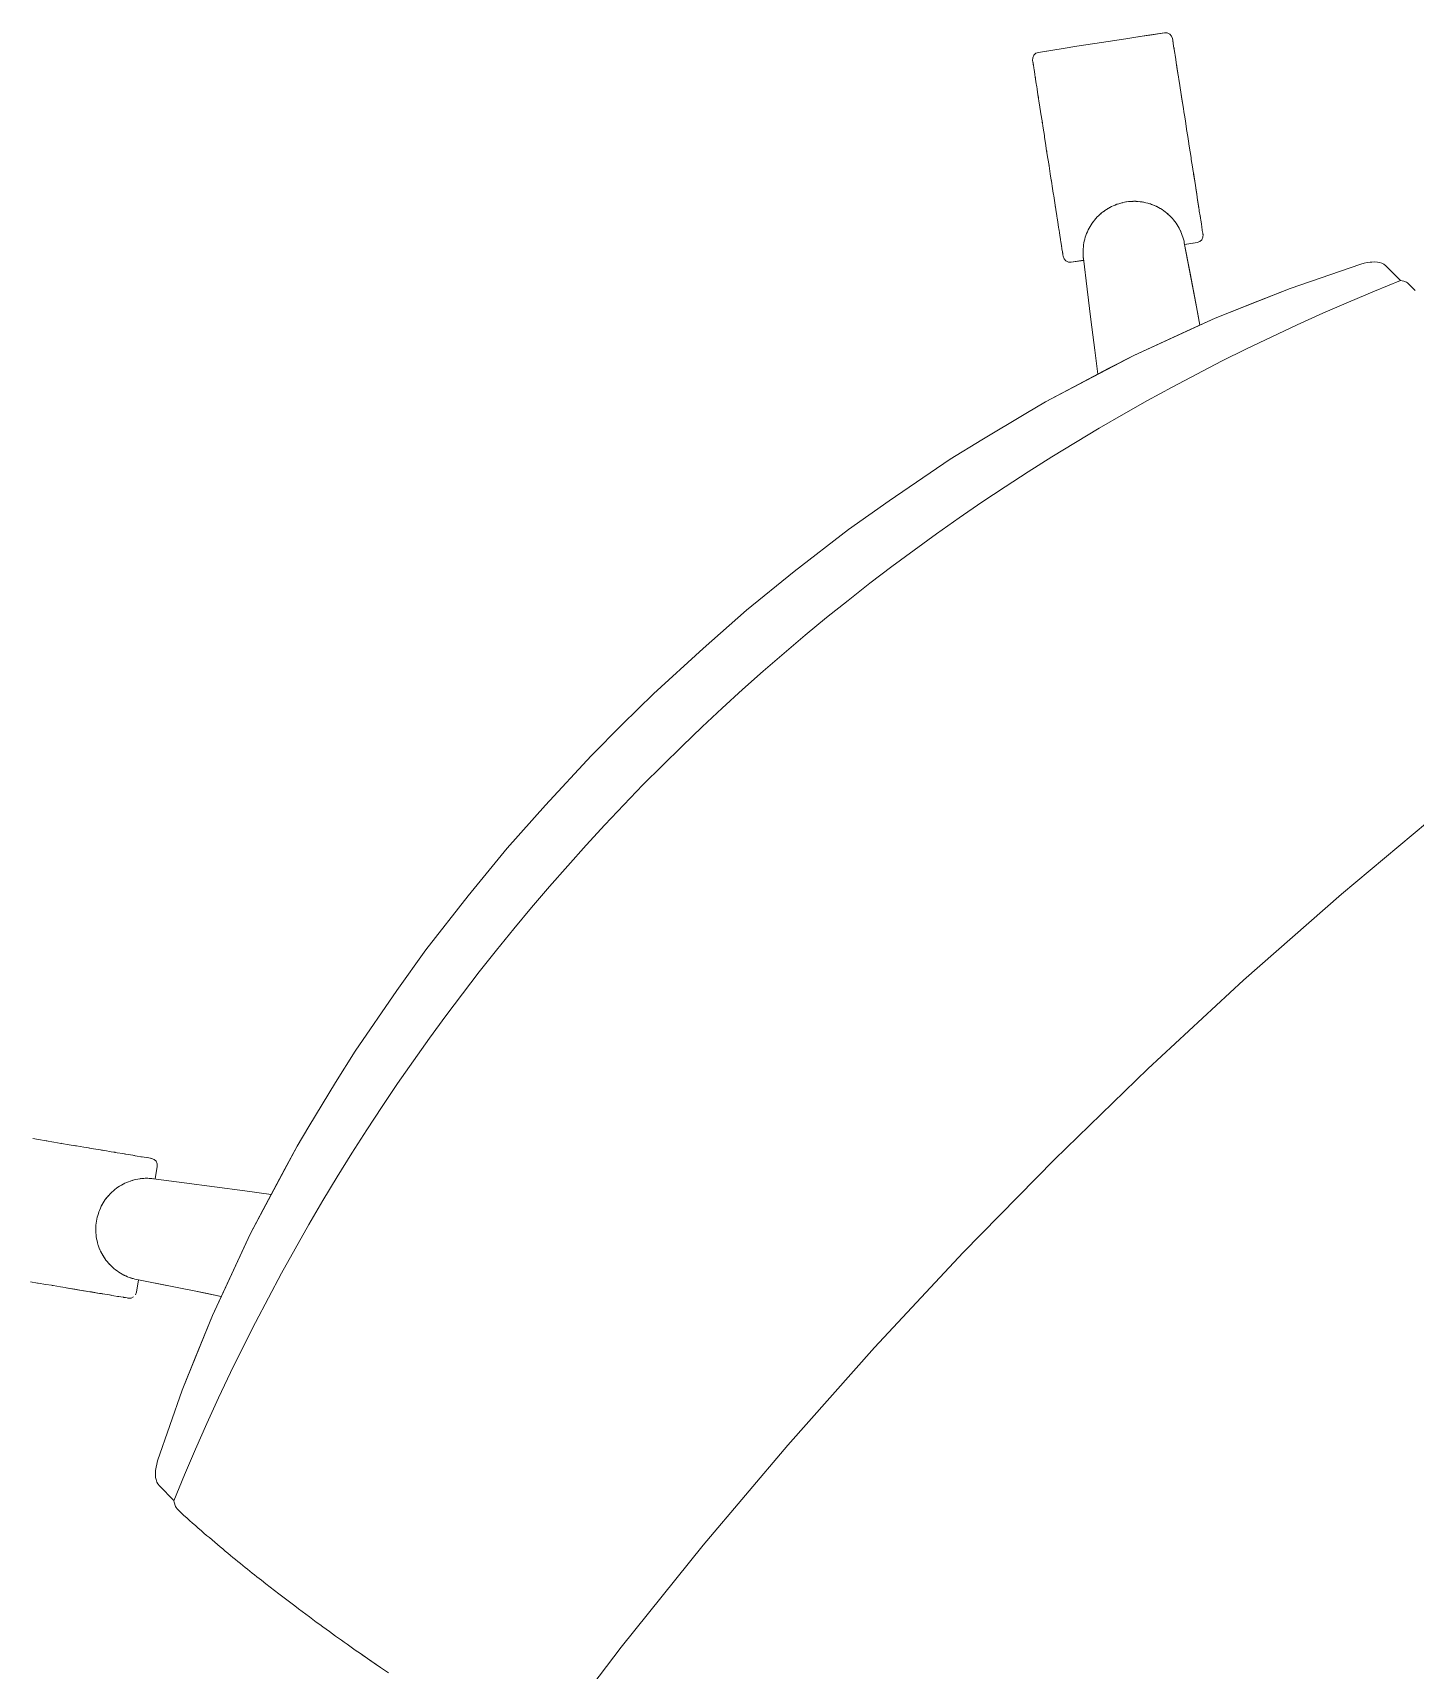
# Model space of a CAD drawing. Header units: inches. Extents: x 14 to 610, y 9 to 600.
# Drawn here: x 146.17 to 161, y 497.28 to 514.85 of the extents above; entities that cross this region are included whole.
import ezdxf
from ezdxf.enums import TextEntityAlignment as Align

# ---------------------------------------------------------------- set-up
doc = ezdxf.new("R2010")
doc.units = ezdxf.units.IN
doc.header["$MEASUREMENT"] = 0
doc.layers.add('A-FURN', color=7, linetype='Continuous')
doc.styles.get("Standard").update_dxf_attribs({"font": 'arial.ttf'})

# ---------------------------------------------------------------- blocks, each defined once
blk = doc.blocks.new('P_5CS712HBBK')
at = {"color": 0, "linetype": 'Continuous', "lineweight": 0}
for p, q in [((7.984, 25.635), (8.008, 25.668)), ((8.008, 25.668), (8.013, 25.676)), ((8.012, 25.674), (8.014, 25.677)), ((8.014, 25.677), (8.016, 25.68)), ((8.016, 25.68), (8.028, 25.697)), ((8.028, 25.697), (8.045, 25.72)), ((8.028, 25.697), (8.028, 25.697)), ((8.045, 25.72), (8.068, 25.753)), ((8.045, 25.72), (8.058, 25.738)), ((8.047, 25.722), (8.048, 25.724)), ((8.047, 25.723), (8.048, 25.724)), ((8.048, 25.724), (8.049, 25.726)), ((8.052, 25.73), (8.068, 25.753)), ((8.058, 25.738), (8.068, 25.752)), ((8.068, 25.752), (8.073, 25.76)), ((8.068, 25.753), (8.069, 25.753)), ((8.073, 25.76), (8.075, 25.762)), ((8.075, 25.762), (8.097, 25.782)), ((8.097, 25.782), (8.075, 25.762)), ((8.097, 25.782), (8.125, 25.793)), ((8.125, 25.793), (8.097, 25.782)), ((8.125, 25.793), (8.155, 25.792)), ((8.155, 25.792), (8.125, 25.793)), ((8.155, 25.792), (8.181, 25.779)), ((8.181, 25.779), (8.155, 25.792)), ((8.181, 25.779), (8.343, 25.662)), ((8.181, 25.779), (8.289, 25.701)), ((8.397, 25.624), (8.289, 25.701)), ((7.857, 25.46), (7.893, 25.51)), ((7.893, 25.51), (7.909, 25.532)), ((7.906, 25.527), (7.909, 25.532)), ((7.909, 25.532), (7.926, 25.556)), ((7.909, 25.532), (7.913, 25.538)), ((7.926, 25.556), (7.956, 25.598)), ((7.956, 25.598), (7.964, 25.608)), ((7.964, 25.608), (7.967, 25.612)), ((7.967, 25.612), (7.971, 25.617)), ((7.971, 25.617), (7.984, 25.635)), ((8.52, 25.535), (8.397, 25.624)), ((8.736, 25.379), (8.52, 25.535)), ((8.52, 25.535), (8.736, 25.379)), ((7.735, 25.292), (7.778, 25.351)), ((7.758, 25.323), (7.764, 25.331)), ((7.764, 25.331), (7.768, 25.337)), ((7.778, 25.351), (7.819, 25.407)), ((7.819, 25.407), (7.857, 25.46)), ((7.835, 25.43), (7.841, 25.438)), ((7.841, 25.438), (7.857, 25.46)), ((7.857, 25.46), (7.857, 25.46)), ((8.951, 25.223), (8.736, 25.379)), ((8.736, 25.379), (8.951, 25.223)), ((7.598, 25.101), (7.645, 25.167)), ((7.645, 25.167), (7.691, 25.23)), ((7.674, 25.207), (7.68, 25.215)), ((7.68, 25.215), (7.683, 25.22)), ((7.691, 25.23), (7.735, 25.292)), ((7.735, 25.292), (7.691, 25.23)), ((9.074, 25.134), (8.951, 25.223)), ((8.951, 25.223), (9.128, 25.095)), ((9.182, 25.056), (9.074, 25.134)), ((-7.653, 25.035), (-7.689, 25.085)), ((-7.605, 24.968), (-7.653, 25.035)), ((-7.556, 24.9), (-7.605, 24.968)), ((-7.602, 24.965), (-7.603, 24.966)), ((-7.602, 24.965), (-7.602, 24.965)), ((-7.6, 24.962), (-7.602, 24.965)), ((7.453, 24.9), (7.501, 24.968)), ((7.497, 24.962), (7.499, 24.965)), ((7.499, 24.965), (7.5, 24.966)), ((7.499, 24.965), (7.499, 24.965)), ((7.501, 24.968), (7.55, 25.035)), ((7.55, 25.035), (7.586, 25.085)), ((7.586, 25.085), (7.591, 25.092)), ((7.591, 25.092), (7.598, 25.101)), ((7.591, 25.092), (7.593, 25.095)), ((9.29, 24.978), (9.128, 25.095)), ((9.29, 24.978), (9.182, 25.056)), ((9.31, 24.957), (9.29, 24.978)), ((9.29, 24.978), (9.31, 24.957)), ((9.32, 24.929), (9.31, 24.957)), ((9.31, 24.957), (9.32, 24.929)), ((-7.509, 24.836), (-7.556, 24.9)), ((-7.509, 24.836), (-7.511, 24.839)), ((-7.508, 24.835), (-7.509, 24.836)), ((-7.507, 24.833), (-7.508, 24.835)), ((-7.458, 24.765), (-7.507, 24.833)), ((7.355, 24.765), (7.404, 24.833)), ((7.404, 24.833), (7.405, 24.835)), ((7.405, 24.835), (7.406, 24.836)), ((7.406, 24.836), (7.453, 24.9)), ((7.406, 24.836), (7.408, 24.839)), ((9.239, 24.778), (9.215, 24.745)), ((9.259, 24.807), (9.239, 24.778)), ((9.243, 24.784), (9.245, 24.787)), ((9.245, 24.787), (9.248, 24.79)), ((9.259, 24.807), (9.279, 24.834)), ((9.276, 24.83), (9.259, 24.807)), ((9.259, 24.807), (9.259, 24.807)), ((9.279, 24.834), (9.276, 24.83)), ((9.279, 24.834), (9.3, 24.863)), ((9.29, 24.849), (9.28, 24.836)), ((9.299, 24.862), (9.29, 24.849)), ((9.305, 24.87), (9.299, 24.862)), ((9.303, 24.867), (9.3, 24.863)), ((9.307, 24.872), (9.305, 24.87)), ((9.307, 24.872), (9.319, 24.899)), ((9.319, 24.899), (9.307, 24.872)), ((9.319, 24.899), (9.32, 24.929)), ((9.32, 24.929), (9.319, 24.899)), ((-7.417, 24.709), (-7.458, 24.765)), ((-7.417, 24.708), (-7.422, 24.715)), ((-7.41, 24.699), (-7.417, 24.708)), ((-7.415, 24.705), (-7.417, 24.708)), ((-7.363, 24.634), (-7.41, 24.699)), ((-7.334, 24.594), (-7.363, 24.634)), ((7.231, 24.594), (7.26, 24.634)), ((7.26, 24.634), (7.307, 24.699)), ((7.307, 24.699), (7.314, 24.708)), ((7.312, 24.705), (7.314, 24.708)), ((7.314, 24.709), (7.355, 24.765)), ((7.314, 24.708), (7.319, 24.715)), ((9.129, 24.626), (9.072, 24.548)), ((9.124, 24.62), (9.088, 24.57)), ((9.158, 24.666), (9.124, 24.62)), ((9.124, 24.62), (9.124, 24.62)), ((9.129, 24.626), (9.141, 24.642)), ((9.136, 24.636), (9.141, 24.642)), ((9.141, 24.642), (9.173, 24.687)), ((9.188, 24.708), (9.158, 24.666)), ((9.215, 24.745), (9.188, 24.708)), ((9.195, 24.718), (9.199, 24.723)), ((9.199, 24.723), (9.202, 24.727)), ((-7.328, 24.585), (-7.334, 24.594)), ((-7.325, 24.581), (-7.328, 24.585)), ((-7.317, 24.57), (-7.325, 24.581)), ((-7.273, 24.509), (-7.317, 24.57)), ((-7.23, 24.45), (-7.273, 24.509)), ((-7.244, 24.469), (-7.25, 24.478)), ((-7.24, 24.464), (-7.244, 24.469)), ((-7.19, 24.394), (-7.23, 24.45)), ((7.086, 24.394), (7.127, 24.45)), ((7.127, 24.45), (7.17, 24.509)), ((7.137, 24.464), (7.141, 24.469)), ((7.141, 24.469), (7.147, 24.478)), ((7.17, 24.509), (7.214, 24.57)), ((7.214, 24.57), (7.222, 24.581)), ((7.222, 24.581), (7.225, 24.585)), ((7.225, 24.585), (7.231, 24.594)), ((8.911, 24.325), (8.995, 24.441)), ((9.009, 24.461), (8.967, 24.402)), ((8.995, 24.441), (9.009, 24.461)), ((9.05, 24.517), (9.009, 24.461)), ((9.088, 24.57), (9.05, 24.517)), ((9.067, 24.54), (9.072, 24.548)), ((9.072, 24.548), (9.088, 24.57)), ((-7.173, 24.371), (-7.19, 24.394)), ((-7.167, 24.363), (-7.173, 24.371)), ((-7.163, 24.357), (-7.167, 24.363)), ((-7.151, 24.34), (-7.163, 24.357)), ((-7.115, 24.291), (-7.151, 24.34)), ((-7.099, 24.268), (-7.115, 24.291)), ((-7.099, 24.268), (-7.104, 24.275)), ((-7.082, 24.245), (-7.099, 24.268)), ((-7.095, 24.263), (-7.099, 24.268)), ((6.979, 24.245), (6.996, 24.268)), ((6.992, 24.263), (6.996, 24.268)), ((6.996, 24.268), (7.012, 24.291)), ((6.996, 24.268), (7.001, 24.275)), ((7.012, 24.291), (7.048, 24.34)), ((7.048, 24.34), (7.06, 24.357)), ((7.06, 24.357), (7.064, 24.363)), ((7.064, 24.363), (7.07, 24.371)), ((7.07, 24.371), (7.086, 24.394)), ((8.876, 24.277), (8.829, 24.212)), ((8.922, 24.34), (8.876, 24.277)), ((8.876, 24.277), (8.911, 24.325)), ((8.967, 24.402), (8.922, 24.34)), ((-7.616, 24.069), (-7.595, 24.073)), ((-7.595, 24.073), (-7.574, 24.076)), ((-7.595, 24.073), (-7.587, 24.074)), ((-7.587, 24.074), (-7.577, 24.075)), ((-7.587, 24.074), (-7.582, 24.074)), ((-7.584, 24.074), (-7.587, 24.074)), ((-7.576, 24.075), (-7.577, 24.075)), ((-7.574, 24.076), (-7.567, 24.076)), ((-7.553, 24.078), (-7.567, 24.076)), ((-7.553, 24.078), (-7.532, 24.079)), ((-7.545, 24.079), (-7.548, 24.078)), ((-7.548, 24.078), (-7.545, 24.079)), ((-7.545, 24.079), (-7.541, 24.079)), ((-7.532, 24.079), (-7.526, 24.08)), ((-7.511, 24.08), (-7.526, 24.08)), ((-7.511, 24.08), (-7.49, 24.08)), ((-7.511, 24.08), (-7.502, 24.08)), ((-7.502, 24.08), (-7.502, 24.08)), ((-7.501, 24.08), (-7.502, 24.08)), ((-7.502, 24.08), (-7.502, 24.08)), ((-7.49, 24.08), (-7.468, 24.079)), ((-7.468, 24.079), (-7.447, 24.077)), ((-7.447, 24.077), (-7.426, 24.075)), ((-7.426, 24.075), (-7.406, 24.071)), ((-7.426, 24.075), (-7.412, 24.072)), ((-7.421, 24.074), (-7.421, 24.074)), ((-7.421, 24.074), (-7.42, 24.074)), ((-7.411, 24.072), (-7.412, 24.072)), ((-7.406, 24.071), (-7.385, 24.067)), ((-7.052, 24.203), (-7.082, 24.245)), ((-7.041, 24.188), (-7.052, 24.203)), ((-7.041, 24.188), (-7.044, 24.193)), ((-7.038, 24.183), (-7.041, 24.188)), ((-7.025, 24.165), (-7.038, 24.183)), ((-7.001, 24.132), (-7.025, 24.165)), ((-6.98, 24.104), (-7.001, 24.132)), ((-6.994, 24.124), (-6.997, 24.127)), ((-6.992, 24.12), (-6.994, 24.124)), ((-6.963, 24.08), (-6.98, 24.104)), ((-6.96, 24.077), (-6.98, 24.104)), ((-6.95, 24.062), (-6.963, 24.08)), ((-6.94, 24.048), (-6.96, 24.077)), ((6.837, 24.048), (6.857, 24.077)), ((6.847, 24.062), (6.86, 24.08)), ((6.857, 24.077), (6.877, 24.104)), ((6.86, 24.08), (6.877, 24.104)), ((6.877, 24.104), (6.898, 24.132)), ((6.889, 24.12), (6.891, 24.124)), ((6.891, 24.124), (6.893, 24.127)), ((6.898, 24.132), (6.921, 24.165)), ((6.921, 24.165), (6.934, 24.183)), ((6.934, 24.183), (6.938, 24.188)), ((6.938, 24.188), (6.949, 24.203)), ((6.938, 24.188), (6.941, 24.193)), ((6.949, 24.203), (6.979, 24.245)), ((7.302, 24.071), (7.282, 24.067)), ((7.323, 24.075), (7.302, 24.071)), ((7.308, 24.072), (7.309, 24.072)), ((7.323, 24.075), (7.309, 24.072)), ((7.318, 24.074), (7.317, 24.074)), ((7.318, 24.074), (7.318, 24.074)), ((7.344, 24.077), (7.323, 24.075)), ((7.365, 24.079), (7.344, 24.077)), ((7.387, 24.08), (7.365, 24.079)), ((7.408, 24.08), (7.387, 24.08)), ((7.398, 24.08), (7.399, 24.08)), ((7.399, 24.08), (7.399, 24.08)), ((7.408, 24.08), (7.399, 24.08)), ((7.399, 24.08), (7.399, 24.08)), ((7.408, 24.08), (7.423, 24.08)), ((7.429, 24.079), (7.423, 24.08)), ((7.45, 24.078), (7.429, 24.079)), ((7.442, 24.079), (7.438, 24.079)), ((7.442, 24.079), (7.445, 24.078)), ((7.445, 24.078), (7.442, 24.079)), ((7.45, 24.078), (7.464, 24.076)), ((7.471, 24.076), (7.464, 24.076)), ((7.492, 24.073), (7.471, 24.076)), ((7.472, 24.075), (7.474, 24.075)), ((7.484, 24.074), (7.474, 24.075)), ((7.484, 24.074), (7.479, 24.074)), ((7.481, 24.074), (7.484, 24.074)), ((7.492, 24.073), (7.484, 24.074)), ((7.513, 24.069), (7.492, 24.073)), ((8.728, 24.072), (8.684, 24.01)), ((8.728, 24.072), (8.73, 24.075)), ((8.733, 24.078), (8.73, 24.075)), ((8.73, 24.075), (8.731, 24.076)), ((8.73, 24.075), (8.73, 24.075)), ((8.781, 24.145), (8.733, 24.078)), ((8.822, 24.202), (8.781, 24.145)), ((8.818, 24.195), (8.823, 24.202)), ((8.829, 24.212), (8.823, 24.202)), ((8.823, 24.202), (8.825, 24.205)), ((-8.787, 24.01), (-8.743, 23.949)), ((-8.74, 23.946), (-8.743, 23.949)), ((-8.741, 23.946), (-8.74, 23.946)), ((-8.74, 23.945), (-8.74, 23.946)), ((-8.74, 23.946), (-8.738, 23.943)), ((-8.738, 23.943), (-8.69, 23.876)), ((-7.919, 23.89), (-7.905, 23.906)), ((-7.916, 23.894), (-7.904, 23.907)), ((-7.916, 23.894), (-7.909, 23.901)), ((-7.905, 23.906), (-7.89, 23.921)), ((-7.887, 23.924), (-7.904, 23.907)), ((-7.895, 23.916), (-7.887, 23.924)), ((-7.89, 23.921), (-7.875, 23.935)), ((-7.89, 23.921), (-7.887, 23.924)), ((-7.887, 23.924), (-7.879, 23.931)), ((-7.883, 23.927), (-7.887, 23.924)), ((-7.876, 23.934), (-7.876, 23.935)), ((-7.876, 23.935), (-7.875, 23.935)), ((-7.875, 23.935), (-7.859, 23.949)), ((-7.862, 23.946), (-7.856, 23.952)), ((-7.859, 23.949), (-7.843, 23.963)), ((-7.856, 23.952), (-7.849, 23.958)), ((-7.856, 23.952), (-7.85, 23.957)), ((-7.847, 23.96), (-7.849, 23.958)), ((-7.843, 23.963), (-7.826, 23.975)), ((-7.826, 23.975), (-7.809, 23.987)), ((-7.826, 23.975), (-7.823, 23.978)), ((-7.823, 23.978), (-7.821, 23.979)), ((-7.823, 23.978), (-7.821, 23.979)), ((-7.822, 23.978), (-7.823, 23.978)), ((-7.812, 23.985), (-7.812, 23.986)), ((-7.812, 23.986), (-7.811, 23.986)), ((-7.809, 23.987), (-7.791, 23.999)), ((-7.791, 23.999), (-7.773, 24.009)), ((-7.789, 24), (-7.787, 24.001)), ((-7.785, 24.002), (-7.787, 24.001)), ((-7.773, 24.009), (-7.754, 24.019)), ((-7.754, 24.019), (-7.736, 24.029)), ((-7.742, 24.026), (-7.74, 24.026)), ((-7.74, 24.026), (-7.739, 24.027)), ((-7.736, 24.029), (-7.716, 24.037)), ((-7.724, 24.034), (-7.721, 24.035)), ((-7.719, 24.036), (-7.721, 24.035)), ((-7.716, 24.037), (-7.697, 24.045)), ((-7.697, 24.045), (-7.677, 24.052)), ((-7.677, 24.052), (-7.657, 24.058)), ((-7.677, 24.052), (-7.67, 24.054)), ((-7.67, 24.054), (-7.663, 24.056)), ((-7.67, 24.054), (-7.667, 24.055)), ((-7.669, 24.055), (-7.67, 24.054)), ((-7.665, 24.056), (-7.664, 24.056)), ((-7.664, 24.056), (-7.663, 24.056)), ((-7.657, 24.058), (-7.636, 24.064)), ((-7.654, 24.059), (-7.65, 24.06)), ((-7.641, 24.063), (-7.65, 24.06)), ((-7.636, 24.064), (-7.616, 24.069)), ((-7.629, 24.066), (-7.634, 24.064)), ((-7.632, 24.065), (-7.629, 24.066)), ((-7.629, 24.066), (-7.624, 24.067)), ((-7.385, 24.067), (-7.364, 24.062)), ((-7.364, 24.062), (-7.344, 24.056)), ((-7.344, 24.056), (-7.324, 24.05)), ((-7.344, 24.056), (-7.324, 24.05)), ((-7.341, 24.055), (-7.341, 24.055)), ((-7.341, 24.055), (-7.34, 24.055)), ((-7.324, 24.05), (-7.304, 24.042)), ((-7.324, 24.05), (-7.324, 24.05)), ((-7.304, 24.042), (-7.284, 24.034)), ((-7.284, 24.034), (-7.265, 24.025)), ((-7.265, 24.025), (-7.246, 24.016)), ((-7.265, 24.025), (-7.265, 24.025)), ((-7.265, 24.025), (-7.264, 24.025)), ((-7.246, 24.016), (-7.228, 24.006)), ((-7.244, 24.015), (-7.242, 24.013)), ((-7.24, 24.012), (-7.242, 24.013)), ((-7.228, 24.006), (-7.21, 23.995)), ((-7.21, 23.995), (-7.192, 23.983)), ((-7.194, 23.984), (-7.194, 23.984)), ((-7.194, 23.984), (-7.193, 23.984)), ((-7.192, 23.983), (-7.175, 23.97)), ((-7.175, 23.97), (-7.158, 23.957)), ((-7.169, 23.966), (-7.166, 23.964)), ((-7.164, 23.962), (-7.166, 23.964)), ((-7.158, 23.957), (-7.142, 23.944)), ((-7.142, 23.944), (-7.126, 23.93)), ((-7.131, 23.934), (-7.13, 23.933)), ((-7.13, 23.933), (-7.129, 23.932)), ((-7.126, 23.93), (-7.111, 23.915)), ((-7.111, 23.915), (-7.097, 23.899)), ((-7.102, 23.904), (-7.099, 23.902)), ((-7.099, 23.901), (-7.099, 23.902)), ((-7.097, 23.899), (-7.083, 23.883)), ((-6.95, 23.932), (-7.059, 23.853)), ((-6.95, 23.932), (-7.058, 23.854)), ((-6.94, 24.049), (-6.95, 24.062)), ((-6.95, 24.062), (-6.95, 24.062)), ((-6.95, 23.932), (-6.93, 23.954)), ((-6.93, 23.954), (-6.95, 23.932)), ((-6.935, 24.041), (-6.94, 24.049)), ((-6.935, 24.041), (-6.94, 24.048)), ((-6.935, 24.041), (-6.94, 24.048)), ((-6.933, 24.038), (-6.935, 24.041)), ((-6.92, 24.011), (-6.933, 24.038)), ((-6.933, 24.038), (-6.92, 24.011)), ((-6.93, 23.954), (-6.919, 23.982)), ((-6.919, 23.982), (-6.93, 23.954)), ((-6.919, 23.982), (-6.92, 24.011)), ((-6.92, 24.011), (-6.919, 23.982)), ((6.816, 23.982), (6.817, 24.011)), ((6.817, 24.011), (6.816, 23.982)), ((6.827, 23.954), (6.816, 23.982)), ((6.816, 23.982), (6.827, 23.954)), ((6.817, 24.011), (6.83, 24.038)), ((6.83, 24.038), (6.817, 24.011)), ((6.847, 23.932), (6.827, 23.954)), ((6.827, 23.954), (6.847, 23.932)), ((6.83, 24.038), (6.832, 24.041)), ((6.832, 24.041), (6.837, 24.049)), ((6.832, 24.041), (6.837, 24.048)), ((6.832, 24.041), (6.837, 24.048)), ((6.837, 24.049), (6.847, 24.062)), ((6.847, 24.062), (6.847, 24.062)), ((6.847, 23.932), (6.956, 23.853)), ((6.847, 23.932), (6.954, 23.854)), ((6.994, 23.899), (6.98, 23.883)), ((7.008, 23.915), (6.994, 23.899)), ((6.995, 23.901), (6.996, 23.902)), ((6.998, 23.904), (6.996, 23.902)), ((7.023, 23.93), (7.008, 23.915)), ((7.039, 23.944), (7.023, 23.93)), ((7.027, 23.933), (7.026, 23.932)), ((7.028, 23.934), (7.027, 23.933)), ((7.055, 23.957), (7.039, 23.944)), ((7.072, 23.97), (7.055, 23.957)), ((7.061, 23.962), (7.063, 23.964)), ((7.066, 23.966), (7.063, 23.964)), ((7.089, 23.983), (7.072, 23.97)), ((7.106, 23.995), (7.089, 23.983)), ((7.091, 23.984), (7.09, 23.984)), ((7.091, 23.984), (7.091, 23.984)), ((7.125, 24.006), (7.106, 23.995)), ((7.143, 24.016), (7.125, 24.006)), ((7.137, 24.012), (7.138, 24.013)), ((7.141, 24.015), (7.138, 24.013)), ((7.162, 24.025), (7.143, 24.016)), ((7.162, 24.025), (7.161, 24.025)), ((7.161, 24.025), (7.161, 24.025)), ((7.181, 24.034), (7.162, 24.025)), ((7.201, 24.042), (7.181, 24.034)), ((7.221, 24.05), (7.201, 24.042)), ((7.241, 24.056), (7.221, 24.05)), ((7.241, 24.056), (7.221, 24.05)), ((7.221, 24.05), (7.221, 24.05)), ((7.238, 24.055), (7.237, 24.055)), ((7.238, 24.055), (7.238, 24.055)), ((7.261, 24.062), (7.241, 24.056)), ((7.282, 24.067), (7.261, 24.062)), ((7.533, 24.064), (7.513, 24.069)), ((7.526, 24.066), (7.521, 24.067)), ((7.526, 24.066), (7.531, 24.064)), ((7.529, 24.065), (7.526, 24.066)), ((7.553, 24.058), (7.533, 24.064)), ((7.538, 24.063), (7.547, 24.06)), ((7.551, 24.059), (7.547, 24.06)), ((7.574, 24.052), (7.553, 24.058)), ((7.567, 24.054), (7.56, 24.056)), ((7.561, 24.056), (7.56, 24.056)), ((7.562, 24.056), (7.561, 24.056)), ((7.567, 24.054), (7.564, 24.055)), ((7.565, 24.055), (7.567, 24.054)), ((7.574, 24.052), (7.567, 24.054)), ((7.594, 24.045), (7.574, 24.052)), ((7.613, 24.037), (7.594, 24.045)), ((7.632, 24.029), (7.613, 24.037)), ((7.615, 24.036), (7.618, 24.035)), ((7.621, 24.034), (7.618, 24.035)), ((7.651, 24.019), (7.632, 24.029)), ((7.637, 24.026), (7.636, 24.027)), ((7.639, 24.026), (7.637, 24.026)), ((7.67, 24.009), (7.651, 24.019)), ((7.688, 23.999), (7.67, 24.009)), ((7.682, 24.002), (7.684, 24.001)), ((7.686, 24), (7.684, 24.001)), ((7.706, 23.987), (7.688, 23.999)), ((7.723, 23.975), (7.706, 23.987)), ((7.709, 23.985), (7.708, 23.986)), ((7.708, 23.986), (7.708, 23.986)), ((7.72, 23.978), (7.718, 23.979)), ((7.72, 23.978), (7.718, 23.979)), ((7.719, 23.978), (7.72, 23.978)), ((7.723, 23.975), (7.72, 23.978)), ((7.74, 23.963), (7.723, 23.975)), ((7.756, 23.949), (7.74, 23.963)), ((7.744, 23.96), (7.746, 23.958)), ((7.753, 23.952), (7.746, 23.958)), ((7.753, 23.952), (7.747, 23.957)), ((7.759, 23.946), (7.753, 23.952)), ((7.772, 23.935), (7.756, 23.949)), ((7.787, 23.921), (7.772, 23.935)), ((7.773, 23.935), (7.772, 23.935)), ((7.773, 23.934), (7.773, 23.935)), ((7.784, 23.924), (7.776, 23.931)), ((7.78, 23.927), (7.784, 23.924)), ((7.784, 23.924), (7.8, 23.907)), ((7.792, 23.916), (7.784, 23.924)), ((7.787, 23.921), (7.784, 23.924)), ((7.802, 23.906), (7.787, 23.921)), ((7.813, 23.894), (7.8, 23.907)), ((7.816, 23.89), (7.802, 23.906)), ((7.813, 23.894), (7.806, 23.901)), ((8.635, 23.943), (8.586, 23.876)), ((8.637, 23.946), (8.635, 23.943)), ((8.637, 23.946), (8.64, 23.949)), ((8.637, 23.946), (8.637, 23.946)), ((8.637, 23.945), (8.637, 23.946)), ((8.684, 24.01), (8.64, 23.949)), ((-8.69, 23.876), (-8.653, 23.825)), ((-8.648, 23.819), (-8.653, 23.825)), ((-8.646, 23.816), (-8.648, 23.819)), ((-8.646, 23.816), (-8.642, 23.809)), ((-8.642, 23.809), (-8.595, 23.744)), ((-8.595, 23.744), (-8.566, 23.704)), ((-8.023, 23.709), (-8.016, 23.729)), ((-8.019, 23.719), (-8.02, 23.717)), ((-8.016, 23.729), (-8.008, 23.748)), ((-8.014, 23.733), (-8.013, 23.735)), ((-8.014, 23.733), (-8.014, 23.733)), ((-8.008, 23.748), (-7.993, 23.779)), ((-8.008, 23.748), (-7.999, 23.767)), ((-7.999, 23.767), (-7.993, 23.779)), ((-7.99, 23.786), (-7.993, 23.779)), ((-7.99, 23.786), (-7.98, 23.804)), ((-7.99, 23.786), (-7.99, 23.785)), ((-7.99, 23.785), (-7.99, 23.785)), ((-7.98, 23.804), (-7.969, 23.822)), ((-7.978, 23.807), (-7.977, 23.808)), ((-7.978, 23.807), (-7.978, 23.807)), ((-7.969, 23.822), (-7.957, 23.84)), ((-7.957, 23.84), (-7.945, 23.857)), ((-7.953, 23.846), (-7.951, 23.849)), ((-7.947, 23.855), (-7.951, 23.849)), ((-7.945, 23.857), (-7.932, 23.874)), ((-7.945, 23.857), (-7.942, 23.861)), ((-7.942, 23.861), (-7.94, 23.864)), ((-7.941, 23.862), (-7.942, 23.861)), ((-7.932, 23.874), (-7.919, 23.89)), ((-7.932, 23.875), (-7.932, 23.875)), ((-7.932, 23.875), (-7.931, 23.875)), ((-7.919, 23.89), (-7.916, 23.894)), ((-7.07, 23.867), (-7.083, 23.883)), ((-7.075, 23.874), (-7.074, 23.873)), ((-7.074, 23.873), (-7.074, 23.872)), ((-7.07, 23.867), (-6.869, 23.606)), ((-7.07, 23.867), (-7.07, 23.867)), ((-7.058, 23.854), (-7.059, 23.853)), ((-1.878, 23.72), (-2.534, 23.65)), ((-1.878, 23.72), (-1.261, 23.758)), ((-0.54, 23.791), (-1.261, 23.758)), ((-0.54, 23.791), (-0.068, 23.797)), ((0.403, 23.793), (-0.068, 23.797)), ((0.403, 23.793), (1.124, 23.764)), ((1.742, 23.729), (1.124, 23.764)), ((1.742, 23.729), (2.398, 23.663)), ((6.967, 23.867), (6.765, 23.606)), ((6.954, 23.854), (6.956, 23.853)), ((6.967, 23.867), (6.98, 23.883)), ((6.967, 23.867), (6.967, 23.867)), ((6.971, 23.873), (6.97, 23.872)), ((6.972, 23.874), (6.971, 23.873)), ((7.816, 23.89), (7.813, 23.894)), ((7.829, 23.874), (7.816, 23.89)), ((7.829, 23.875), (7.828, 23.875)), ((7.829, 23.875), (7.829, 23.875)), ((7.842, 23.857), (7.829, 23.874)), ((7.839, 23.861), (7.837, 23.864)), ((7.838, 23.862), (7.839, 23.861)), ((7.842, 23.857), (7.839, 23.861)), ((7.854, 23.84), (7.842, 23.857)), ((7.844, 23.855), (7.848, 23.849)), ((7.85, 23.846), (7.848, 23.849)), ((7.866, 23.822), (7.854, 23.84)), ((7.876, 23.804), (7.866, 23.822)), ((7.875, 23.807), (7.874, 23.808)), ((7.875, 23.807), (7.875, 23.807)), ((7.887, 23.786), (7.876, 23.804)), ((7.887, 23.786), (7.89, 23.779)), ((7.887, 23.786), (7.887, 23.785)), ((7.887, 23.785), (7.887, 23.785)), ((7.905, 23.748), (7.89, 23.779)), ((7.896, 23.767), (7.89, 23.779)), ((7.905, 23.748), (7.896, 23.767)), ((7.913, 23.729), (7.905, 23.748)), ((7.911, 23.733), (7.91, 23.735)), ((7.911, 23.733), (7.911, 23.733)), ((7.92, 23.709), (7.913, 23.729)), ((7.916, 23.719), (7.917, 23.717)), ((8.491, 23.744), (8.462, 23.704)), ((8.538, 23.809), (8.491, 23.744)), ((8.543, 23.816), (8.538, 23.809)), ((8.543, 23.816), (8.545, 23.819)), ((8.545, 23.819), (8.55, 23.825)), ((8.586, 23.876), (8.55, 23.825)), ((-8.559, 23.695), (-8.566, 23.704)), ((-8.56, 23.696), (-8.559, 23.695)), ((-8.476, 23.579), (-8.559, 23.695)), ((-8.559, 23.695), (-8.549, 23.681)), ((-8.549, 23.681), (-8.504, 23.619)), ((-8.504, 23.619), (-8.462, 23.56)), ((-8.472, 23.574), (-8.476, 23.579)), ((-8.462, 23.56), (-8.421, 23.504)), ((-8.421, 23.504), (-8.456, 23.553)), ((-8.052, 23.544), (-8.051, 23.565)), ((-8.052, 23.545), (-8.052, 23.55)), ((-8.052, 23.545), (-8.052, 23.547)), ((-8.052, 23.546), (-8.052, 23.545)), ((-8.052, 23.544), (-8.052, 23.545)), ((-8.052, 23.523), (-8.052, 23.544)), ((-8.049, 23.588), (-8.051, 23.571)), ((-8.051, 23.565), (-8.049, 23.586)), ((-8.051, 23.568), (-8.051, 23.571)), ((-8.05, 23.574), (-8.05, 23.575)), ((-8.05, 23.574), (-8.05, 23.574)), ((-8.049, 23.586), (-8.047, 23.607)), ((-8.049, 23.588), (-8.049, 23.591)), ((-8.049, 23.586), (-8.049, 23.588)), ((-8.047, 23.607), (-8.044, 23.627)), ((-8.044, 23.627), (-8.04, 23.648)), ((-8.044, 23.627), (-8.043, 23.63)), ((-8.043, 23.63), (-8.04, 23.645)), ((-8.043, 23.63), (-8.042, 23.634)), ((-8.043, 23.631), (-8.043, 23.63)), ((-8.04, 23.648), (-8.034, 23.672)), ((-8.04, 23.648), (-8.035, 23.668)), ((-8.04, 23.646), (-8.04, 23.645)), ((-8.038, 23.655), (-8.038, 23.657)), ((-8.038, 23.654), (-8.038, 23.655)), ((-8.035, 23.668), (-8.029, 23.689)), ((-8.034, 23.671), (-8.035, 23.669)), ((-8.035, 23.669), (-8.034, 23.671)), ((-8.023, 23.709), (-8.034, 23.672)), ((-8.029, 23.689), (-8.023, 23.709)), ((-8.023, 23.709), (-8.022, 23.712)), ((-8.022, 23.712), (-8.02, 23.717)), ((-8.022, 23.712), (-8.021, 23.714)), ((-8.021, 23.713), (-8.022, 23.712)), ((-6.869, 23.606), (-6.667, 23.346)), ((-3.265, 23.558), (-3.794, 23.467)), ((-3.265, 23.558), (-2.534, 23.65)), ((3.129, 23.575), (2.398, 23.663)), ((3.129, 23.575), (3.659, 23.486)), ((6.765, 23.606), (6.564, 23.346)), ((7.919, 23.712), (7.917, 23.717)), ((7.919, 23.712), (7.918, 23.714)), ((7.918, 23.713), (7.919, 23.712)), ((7.92, 23.709), (7.919, 23.712)), ((7.92, 23.709), (7.931, 23.672)), ((7.926, 23.689), (7.92, 23.709)), ((7.932, 23.668), (7.926, 23.689)), ((7.937, 23.648), (7.931, 23.672)), ((7.931, 23.671), (7.932, 23.669)), ((7.932, 23.669), (7.931, 23.671)), ((7.937, 23.648), (7.932, 23.668)), ((7.935, 23.655), (7.935, 23.657)), ((7.935, 23.654), (7.935, 23.655)), ((7.941, 23.627), (7.937, 23.648)), ((7.937, 23.646), (7.937, 23.645)), ((7.94, 23.63), (7.937, 23.645)), ((7.94, 23.63), (7.939, 23.634)), ((7.94, 23.631), (7.94, 23.63)), ((7.941, 23.627), (7.94, 23.63)), ((7.944, 23.607), (7.941, 23.627)), ((7.946, 23.586), (7.944, 23.607)), ((7.946, 23.588), (7.946, 23.591)), ((7.946, 23.588), (7.948, 23.571)), ((7.946, 23.586), (7.946, 23.588)), ((7.948, 23.565), (7.946, 23.586)), ((7.947, 23.574), (7.947, 23.575)), ((7.947, 23.574), (7.947, 23.574)), ((7.948, 23.568), (7.948, 23.571)), ((7.949, 23.544), (7.948, 23.565)), ((7.949, 23.545), (7.949, 23.55)), ((7.949, 23.545), (7.949, 23.547)), ((7.949, 23.546), (7.949, 23.545)), ((7.949, 23.544), (7.949, 23.545)), ((7.949, 23.523), (7.949, 23.544)), ((8.358, 23.56), (8.318, 23.504)), ((8.318, 23.504), (8.353, 23.553)), ((8.401, 23.619), (8.358, 23.56)), ((8.368, 23.574), (8.372, 23.579)), ((8.372, 23.579), (8.456, 23.695)), ((8.446, 23.681), (8.401, 23.619)), ((8.456, 23.695), (8.446, 23.681)), ((8.456, 23.695), (8.462, 23.704)), ((8.457, 23.696), (8.456, 23.695)), ((-8.399, 23.473), (-8.421, 23.504)), ((-8.399, 23.473), (-8.421, 23.504)), ((-8.421, 23.504), (-8.382, 23.451)), ((-8.347, 23.401), (-8.399, 23.473)), ((-8.377, 23.443), (-8.382, 23.451)), ((-8.382, 23.451), (-8.347, 23.401)), ((-8.347, 23.401), (-8.335, 23.385)), ((-8.342, 23.395), (-8.33, 23.379)), ((-8.33, 23.379), (-8.335, 23.385)), ((-8.326, 23.373), (-8.33, 23.379)), ((-8.326, 23.373), (-8.313, 23.355)), ((-8.051, 23.502), (-8.052, 23.523)), ((-8.051, 23.503), (-8.051, 23.503)), ((-8.051, 23.503), (-8.051, 23.503)), ((-8.051, 23.503), (-8.051, 23.503)), ((-8.05, 23.481), (-8.051, 23.502)), ((-8.051, 23.501), (-8.051, 23.496)), ((-8.051, 23.492), (-8.051, 23.496)), ((-8.051, 23.492), (-8.051, 23.493)), ((-8.05, 23.491), (-8.051, 23.492)), ((-8.047, 23.46), (-8.05, 23.481)), ((-8.048, 23.461), (-8.048, 23.461)), ((-8.048, 23.461), (-8.048, 23.461)), ((-8.048, 23.461), (-8.048, 23.461)), ((-8.047, 23.46), (-8.048, 23.461)), ((-8.044, 23.439), (-8.047, 23.46)), ((-8.04, 23.418), (-8.044, 23.439)), ((-8.041, 23.424), (-8.041, 23.422)), ((-8.04, 23.419), (-8.041, 23.422)), ((-8.04, 23.419), (-8.041, 23.42)), ((-8.04, 23.419), (-8.04, 23.419)), ((-8.035, 23.398), (-8.04, 23.418)), ((-8.039, 23.411), (-8.039, 23.412)), ((-8.038, 23.41), (-8.039, 23.411)), ((-8.03, 23.377), (-8.035, 23.398)), ((-8.03, 23.378), (-8.03, 23.379)), ((-8.03, 23.377), (-8.03, 23.378)), ((-8.03, 23.378), (-8.03, 23.378)), ((-8.024, 23.357), (-8.03, 23.377)), ((-4.569, 23.32), (-3.794, 23.467)), ((4.435, 23.343), (3.659, 23.486)), ((7.92, 23.357), (7.927, 23.377)), ((7.927, 23.377), (7.932, 23.398)), ((7.927, 23.378), (7.927, 23.379)), ((7.927, 23.377), (7.927, 23.378)), ((7.927, 23.378), (7.927, 23.378)), ((7.932, 23.398), (7.937, 23.418)), ((7.935, 23.41), (7.936, 23.411)), ((7.936, 23.411), (7.936, 23.412)), ((7.937, 23.418), (7.941, 23.439)), ((7.937, 23.419), (7.938, 23.422)), ((7.937, 23.419), (7.937, 23.42)), ((7.937, 23.419), (7.937, 23.419)), ((7.938, 23.424), (7.938, 23.422)), ((7.941, 23.439), (7.944, 23.46)), ((7.944, 23.46), (7.947, 23.481)), ((7.944, 23.461), (7.944, 23.461)), ((7.944, 23.461), (7.944, 23.461)), ((7.944, 23.461), (7.944, 23.461)), ((7.944, 23.46), (7.944, 23.461)), ((7.947, 23.481), (7.948, 23.502)), ((7.947, 23.492), (7.948, 23.496)), ((7.947, 23.491), (7.948, 23.492)), ((7.948, 23.502), (7.949, 23.523)), ((7.948, 23.503), (7.948, 23.503)), ((7.948, 23.503), (7.948, 23.503)), ((7.948, 23.503), (7.948, 23.503)), ((7.948, 23.501), (7.948, 23.496)), ((7.948, 23.492), (7.948, 23.493)), ((8.223, 23.373), (8.21, 23.355)), ((8.223, 23.373), (8.227, 23.379)), ((8.239, 23.395), (8.227, 23.379)), ((8.227, 23.379), (8.232, 23.385)), ((8.243, 23.401), (8.232, 23.385)), ((8.243, 23.401), (8.296, 23.473)), ((8.279, 23.451), (8.243, 23.401)), ((8.274, 23.443), (8.279, 23.451)), ((8.318, 23.504), (8.279, 23.451)), ((8.296, 23.473), (8.318, 23.504)), ((8.296, 23.473), (8.318, 23.504)), ((-8.313, 23.355), (-8.283, 23.313)), ((-8.283, 23.313), (-8.273, 23.299)), ((-8.272, 23.298), (-8.276, 23.303)), ((-8.269, 23.293), (-8.272, 23.298)), ((-8.269, 23.293), (-8.256, 23.275)), ((-8.232, 23.242), (-8.256, 23.275)), ((-8.256, 23.275), (-8.232, 23.242)), ((-8.226, 23.234), (-8.232, 23.242)), ((-8.232, 23.242), (-8.212, 23.214)), ((-8.226, 23.234), (-8.228, 23.237)), ((-8.223, 23.23), (-8.226, 23.234)), ((-8.212, 23.214), (-8.195, 23.191)), ((-8.058, 23.131), (-7.949, 23.211)), ((-7.95, 23.209), (-8.058, 23.131)), ((-8.016, 23.337), (-8.024, 23.357)), ((-8.022, 23.352), (-8.021, 23.349)), ((-8.017, 23.338), (-8.021, 23.349)), ((-8.017, 23.337), (-8.017, 23.338)), ((-8.017, 23.338), (-8.017, 23.338)), ((-8.009, 23.318), (-8.016, 23.337)), ((-8.015, 23.333), (-8.015, 23.334)), ((-8.014, 23.332), (-8.015, 23.333)), ((-8, 23.298), (-8.009, 23.318)), ((-8, 23.299), (-8, 23.299)), ((-8, 23.299), (-8, 23.299)), ((-8, 23.298), (-8, 23.299)), ((-7.991, 23.279), (-8, 23.298)), ((-8, 23.298), (-7.991, 23.281)), ((-7.991, 23.28), (-7.991, 23.281)), ((-7.98, 23.261), (-7.991, 23.279)), ((-7.981, 23.261), (-7.985, 23.269)), ((-7.981, 23.261), (-7.981, 23.262)), ((-7.98, 23.26), (-7.981, 23.261)), ((-7.97, 23.242), (-7.98, 23.261)), ((-7.979, 23.259), (-7.98, 23.259)), ((-7.979, 23.258), (-7.979, 23.259)), ((-7.958, 23.225), (-7.97, 23.242)), ((-7.958, 23.225), (-7.959, 23.225)), ((-7.958, 23.225), (-7.958, 23.225)), ((-7.958, 23.225), (-7.536, 22.599)), ((-7.774, 22.952), (-7.958, 23.225)), ((-7.958, 23.225), (-7.958, 23.225)), ((-7.958, 23.225), (-7.958, 23.225)), ((-7.949, 23.211), (-7.95, 23.209)), ((-6.667, 23.346), (-6.466, 23.085)), ((-4.957, 23.227), (-5.49, 23.093)), ((-4.957, 23.227), (-5.49, 23.093)), ((-4.569, 23.32), (-4.957, 23.227)), ((4.435, 23.343), (4.823, 23.252)), ((4.823, 23.252), (5.357, 23.121)), ((5.357, 23.121), (4.823, 23.252)), ((6.564, 23.346), (6.363, 23.085)), ((7.855, 23.225), (7.432, 22.599)), ((7.671, 22.952), (7.855, 23.225)), ((7.845, 23.211), (7.847, 23.209)), ((7.955, 23.131), (7.845, 23.211)), ((7.847, 23.209), (7.955, 23.131)), ((7.855, 23.225), (7.867, 23.242)), ((7.855, 23.225), (7.855, 23.225)), ((7.855, 23.225), (7.855, 23.225)), ((7.855, 23.225), (7.855, 23.225)), ((7.855, 23.225), (7.855, 23.225)), ((7.867, 23.242), (7.877, 23.261)), ((7.876, 23.258), (7.876, 23.259)), ((7.876, 23.259), (7.876, 23.259)), ((7.877, 23.261), (7.887, 23.279)), ((7.877, 23.261), (7.882, 23.269)), ((7.877, 23.261), (7.878, 23.262)), ((7.877, 23.26), (7.877, 23.261)), ((7.887, 23.279), (7.897, 23.298)), ((7.897, 23.298), (7.888, 23.281)), ((7.888, 23.28), (7.888, 23.281)), ((7.897, 23.298), (7.905, 23.318)), ((7.897, 23.299), (7.897, 23.299)), ((7.897, 23.299), (7.897, 23.299)), ((7.897, 23.298), (7.897, 23.299)), ((7.905, 23.318), (7.913, 23.337)), ((7.911, 23.332), (7.912, 23.333)), ((7.912, 23.333), (7.912, 23.334)), ((7.913, 23.337), (7.92, 23.357)), ((7.913, 23.337), (7.914, 23.338)), ((7.914, 23.338), (7.918, 23.349)), ((7.914, 23.338), (7.914, 23.338)), ((7.919, 23.352), (7.918, 23.349)), ((8.108, 23.214), (8.092, 23.191)), ((8.129, 23.242), (8.108, 23.214)), ((8.12, 23.23), (8.123, 23.234)), ((8.123, 23.234), (8.129, 23.242)), ((8.123, 23.234), (8.125, 23.237)), ((8.129, 23.242), (8.153, 23.275)), ((8.153, 23.275), (8.129, 23.242)), ((8.166, 23.293), (8.153, 23.275)), ((8.166, 23.293), (8.169, 23.298)), ((8.169, 23.298), (8.173, 23.303)), ((8.18, 23.313), (8.17, 23.299)), ((8.21, 23.355), (8.18, 23.313)), ((-8.195, 23.191), (-8.192, 23.187)), ((-8.192, 23.187), (-8.193, 23.188)), ((-8.19, 23.185), (-8.192, 23.187)), ((-8.19, 23.185), (-8.181, 23.172)), ((-8.181, 23.172), (-8.172, 23.159)), ((-8.172, 23.159), (-8.166, 23.151)), ((-8.171, 23.158), (-8.171, 23.159)), ((-8.171, 23.158), (-8.171, 23.158)), ((-8.166, 23.151), (-8.164, 23.148)), ((-8.142, 23.128), (-8.164, 23.148)), ((-8.164, 23.148), (-8.164, 23.148)), ((-8.164, 23.148), (-8.142, 23.128)), ((-8.115, 23.118), (-8.142, 23.128)), ((-8.142, 23.128), (-8.115, 23.118)), ((-8.058, 23.131), (-8.085, 23.119)), ((-8.085, 23.119), (-8.058, 23.131)), ((-6.751, 22.715), (-5.73, 23.032)), ((-6.466, 23.085), (-6.292, 22.859)), ((-5.73, 23.032), (-5.993, 22.952)), ((-5.73, 23.032), (-5.49, 23.093)), ((5.597, 23.061), (5.357, 23.121)), ((5.597, 23.061), (5.86, 22.983)), ((6.62, 22.749), (5.597, 23.061)), ((6.363, 23.085), (6.204, 22.878)), ((7.955, 23.131), (7.982, 23.119)), ((7.982, 23.119), (7.955, 23.131)), ((7.982, 23.119), (8.012, 23.118)), ((8.012, 23.118), (7.982, 23.119)), ((8.012, 23.118), (8.039, 23.128)), ((8.039, 23.128), (8.012, 23.118)), ((8.039, 23.128), (8.061, 23.148)), ((8.061, 23.148), (8.039, 23.128)), ((8.063, 23.151), (8.061, 23.148)), ((8.061, 23.148), (8.061, 23.148)), ((8.069, 23.159), (8.063, 23.151)), ((8.068, 23.158), (8.068, 23.159)), ((8.068, 23.158), (8.068, 23.158)), ((8.078, 23.172), (8.069, 23.159)), ((8.087, 23.185), (8.078, 23.172)), ((8.087, 23.185), (8.089, 23.187)), ((8.092, 23.191), (8.089, 23.187)), ((8.089, 23.187), (8.09, 23.188)), ((-5.993, 22.952), (-6.466, 22.806)), ((-5.993, 22.952), (-6.466, 22.806)), ((5.86, 22.983), (6.334, 22.838)), ((6.334, 22.838), (5.86, 22.983)), ((7.486, 22.679), (7.671, 22.952)), ((-7.654, 22.379), (-6.751, 22.715)), ((-7.441, 22.459), (-7.589, 22.679)), ((-6.751, 22.715), (-7.335, 22.499)), ((-6.751, 22.715), (-6.466, 22.806)), ((6.62, 22.749), (6.334, 22.838)), ((6.62, 22.749), (7.205, 22.536)), ((7.524, 22.418), (6.62, 22.749)), ((7.353, 22.482), (7.486, 22.679)), ((-7.654, 22.379), (-7.335, 22.499)), ((-7.536, 22.599), (-7.441, 22.459)), ((7.524, 22.418), (7.205, 22.536)), ((7.432, 22.599), (7.353, 22.482)), ((-8.447, 22.037), (-7.654, 22.379)), ((-7.654, 22.379), (-8.104, 22.186)), ((7.524, 22.418), (7.975, 22.227)), ((8.319, 22.08), (7.524, 22.418)), ((-8.447, 22.037), (-8.104, 22.186)), ((8.319, 22.08), (7.975, 22.227)), ((-8.447, 22.037), (-9.169, 21.684)), ((8.319, 22.08), (9.042, 21.731)), ((-9.291, 21.595), (-9.267, 21.617)), ((-9.255, 21.628), (-9.267, 21.617)), ((-9.255, 21.628), (-9.229, 21.648)), ((-9.229, 21.648), (-9.2, 21.666)), ((-9.2, 21.666), (-9.169, 21.684)), ((9.074, 21.713), (9.042, 21.731)), ((9.102, 21.695), (9.074, 21.713)), ((9.128, 21.675), (9.102, 21.695)), ((9.141, 21.665), (9.128, 21.675)), ((9.165, 21.643), (9.141, 21.665)), ((9.185, 21.621), (9.165, 21.643)), ((9.196, 21.602), (9.185, 21.621)), ((-9.344, 21.48), (-9.34, 21.509)), ((-9.344, 21.48), (-9.34, 21.509)), ((-9.344, 21.48), (-9.344, 21.259)), ((-9.344, 21.259), (-9.344, 21.48)), ((-9.335, 21.529), (-9.34, 21.509)), ((-9.322, 21.554), (-9.335, 21.529)), ((-9.322, 21.554), (-9.311, 21.573)), ((-9.311, 21.573), (-9.291, 21.595)), ((9.209, 21.579), (9.196, 21.602)), ((9.209, 21.579), (9.215, 21.557)), ((9.219, 21.528), (9.215, 21.557)), ((9.219, 21.528), (9.215, 21.557)), ((9.22, 21.307), (9.219, 21.528)), ((9.219, 21.528), (9.22, 21.307)), ((9.22, 21.307), (9.242, 21.278)), ((9.242, 21.278), (9.253, 21.248)), ((-9.379, 21.189), (-9.38, 21.173)), ((-9.38, 21.173), (-9.38, 21.072)), ((-9.38, 21.072), (-9.38, 21.173)), ((-9.375, 21.202), (-9.379, 21.189)), ((-9.375, 21.202), (-9.354, 21.246)), ((-9.346, 21.257), (-9.354, 21.246)), ((9.253, 21.248), (9.257, 21.235)), ((9.257, 21.235), (9.258, 21.231)), ((9.258, 21.221), (9.258, 21.231)), ((9.258, 21.221), (9.258, 21.12)), ((9.258, 21.221), (9.258, 21.12)), ((9.258, 21.12), (9.258, 21.12)), ((-9.38, 21.072), (-9.377, 21.03)), ((-9.38, 21.072), (-9.377, 21.03)), ((-9.377, 21.03), (-9.375, 20.989)), ((-9.377, 21.03), (-9.375, 20.989)), ((-9.375, 20.989), (-9.372, 20.947)), ((-9.375, 20.989), (-9.372, 20.947)), ((-9.372, 20.947), (-9.369, 20.906)), ((-9.372, 20.947), (-9.369, 20.906)), ((-9.369, 20.906), (-9.366, 20.866)), ((-9.369, 20.906), (-9.366, 20.866)), ((-9.366, 20.866), (-9.363, 20.826)), ((-9.366, 20.866), (-9.363, 20.826)), ((-9.363, 20.826), (-9.36, 20.786)), ((-9.363, 20.826), (-9.36, 20.786)), ((-9.36, 20.786), (-9.357, 20.747)), ((-9.36, 20.786), (-9.357, 20.747)), ((-9.357, 20.747), (-9.353, 20.709)), ((-9.357, 20.747), (-9.353, 20.709)), ((-9.353, 20.709), (-9.35, 20.671)), ((-9.353, 20.709), (-9.35, 20.671)), ((-9.35, 20.671), (-9.347, 20.633)), ((-9.35, 20.671), (-9.347, 20.633)), ((-9.347, 20.633), (-9.343, 20.595)), ((-9.347, 20.633), (-9.343, 20.595)), ((-9.343, 20.595), (-9.34, 20.559)), ((-9.343, 20.595), (-9.34, 20.559)), ((-9.34, 20.559), (-9.336, 20.522)), ((-9.34, 20.559), (-9.336, 20.522)), ((-9.336, 20.522), (-9.333, 20.486)), ((-9.336, 20.522), (-9.333, 20.486)), ((-9.333, 20.486), (-9.329, 20.45)), ((-9.333, 20.486), (-9.329, 20.45)), ((-9.329, 20.45), (-9.326, 20.415)), ((-9.329, 20.45), (-9.326, 20.415)), ((-9.326, 20.415), (-9.322, 20.38)), ((-9.326, 20.415), (-9.322, 20.38)), ((-9.322, 20.38), (-9.318, 20.346)), ((-9.322, 20.38), (-9.318, 20.346)), ((-9.318, 20.346), (-9.315, 20.312)), ((-9.318, 20.346), (-9.315, 20.312)), ((-9.315, 20.312), (-9.311, 20.278)), ((-9.315, 20.312), (-9.311, 20.278)), ((-9.311, 20.278), (-9.307, 20.245)), ((-9.311, 20.278), (-9.307, 20.245)), ((-9.307, 20.245), (-9.304, 20.212)), ((-9.307, 20.245), (-9.304, 20.212)), ((-9.304, 20.212), (-9.3, 20.179)), ((-9.304, 20.212), (-9.3, 20.179)), ((-9.3, 20.179), (-9.296, 20.147)), ((-9.3, 20.179), (-9.296, 20.147)), ((-9.296, 20.147), (-9.292, 20.115)), ((-9.296, 20.147), (-9.292, 20.115)), ((-9.292, 20.115), (-9.289, 20.084)), ((-9.292, 20.115), (-9.289, 20.084)), ((-9.289, 20.084), (-9.285, 20.052)), ((-9.289, 20.084), (-9.285, 20.052)), ((-9.285, 20.052), (-9.277, 19.991)), ((-9.285, 20.052), (-9.277, 19.991)), ((-9.277, 19.991), (-9.27, 19.931)), ((-9.277, 19.991), (-9.27, 19.931)), ((-9.27, 19.931), (-9.262, 19.872)), ((-9.27, 19.931), (-9.262, 19.872)), ((-9.262, 19.872), (-9.255, 19.814)), ((-9.262, 19.872), (-9.255, 19.814)), ((-9.255, 19.814), (-9.247, 19.758)), ((-9.255, 19.814), (-9.247, 19.758)), ((-9.247, 19.758), (-9.24, 19.703)), ((-9.247, 19.758), (-9.24, 19.703)), ((-9.24, 19.703), (-9.232, 19.649)), ((-9.24, 19.703), (-9.232, 19.649)), ((-9.232, 19.649), (-9.225, 19.596)), ((-9.232, 19.649), (-9.225, 19.596)), ((-9.225, 19.596), (-9.217, 19.544)), ((-9.225, 19.596), (-9.217, 19.544)), ((-9.217, 19.544), (-9.21, 19.494)), ((-9.217, 19.544), (-9.21, 19.494)), ((-9.21, 19.494), (-9.203, 19.445)), ((-9.21, 19.494), (-9.203, 19.445)), ((-9.203, 19.445), (-9.195, 19.396)), ((-9.203, 19.445), (-9.195, 19.396)), ((-9.195, 19.396), (-9.188, 19.349)), ((-9.195, 19.396), (-9.188, 19.349)), ((-9.188, 19.349), (-9.181, 19.303)), ((-9.188, 19.349), (-9.181, 19.303)), ((-9.181, 19.303), (-9.174, 19.258)), ((-9.181, 19.303), (-9.174, 19.258)), ((-9.174, 19.258), (-9.167, 19.213)), ((-9.174, 19.258), (-9.167, 19.213)), ((-9.167, 19.213), (-9.16, 19.17)), ((-9.167, 19.213), (-9.16, 19.17)), ((-9.16, 19.17), (-9.153, 19.128)), ((-9.16, 19.17), (-9.153, 19.128)), ((-9.153, 19.128), (-9.146, 19.086)), ((-9.153, 19.128), (-9.146, 19.086)), ((-9.146, 19.086), (-9.139, 19.046)), ((-9.139, 19.046), (-9.133, 19.006)), ((-9.139, 19.046), (-9.133, 19.006)), ((-9.133, 19.006), (-9.126, 18.967)), ((-9.133, 19.006), (-9.126, 18.967)), ((-9.126, 18.967), (-9.12, 18.929)), ((-9.126, 18.967), (-9.12, 18.929)), ((-9.12, 18.929), (-9.113, 18.892)), ((-9.12, 18.929), (-9.113, 18.892)), ((-9.113, 18.892), (-9.107, 18.856)), ((-9.113, 18.892), (-9.107, 18.856)), ((-9.107, 18.856), (-9.1, 18.82)), ((-9.107, 18.856), (-9.1, 18.82)), ((-9.1, 18.82), (-9.094, 18.785)), ((-9.1, 18.82), (-9.094, 18.785)), ((-9.094, 18.785), (-9.088, 18.751)), ((-9.094, 18.785), (-9.088, 18.751)), ((-9.088, 18.751), (-9.076, 18.685)), ((-9.088, 18.751), (-9.076, 18.685)), ((-9.076, 18.685), (-9.064, 18.622)), ((-9.076, 18.685), (-9.064, 18.622)), ((-9.071, 18.661), (-9.048, 18.538)), ((-9.064, 18.622), (-9.053, 18.563)), ((-9.064, 18.622), (-9.053, 18.563)), ((-9.053, 18.563), (-9.042, 18.506)), ((-9.053, 18.563), (-9.042, 18.506)), ((-9.048, 18.538), (-9.027, 18.426)), ((-9.027, 18.426), (-9.042, 18.506)), ((-9.027, 18.426), (-9.007, 18.324)), ((-4.243, 17.049), (-5.641, 16.925)), ((-2.846, 17.139), (-4.243, 17.049)), ((-1.449, 17.195), (-2.846, 17.139)), ((-0.052, 17.215), (-1.449, 17.195)), ((1.346, 17.202), (-0.052, 17.215)), ((2.743, 17.154), (1.346, 17.202)), ((4.141, 17.071), (2.743, 17.154)), ((5.539, 16.953), (4.141, 17.071)), ((-5.641, 16.925), (-7.038, 16.766)), ((-7.038, 16.766), (-8.41, 16.57))]:
    blk.add_line(p, q, dxfattribs=at)
blk.add_arc((-0.005, -0.472), 23.652, 67.0442, 113.2638, dxfattribs=at)
at = {"layer": 'A-FURN'}
blk.add_attdef('CAPTG', text='', height=7, dxfattribs=at).set_placement((-1, -3.819), align=Align.CENTER)
at = {"layer": 'A-FURN', "flags": 1}
for tag in ['CAPPN', 'CAPPD', 'CAPMG', 'CAPMC', 'CAPGC', 'CAPALIAS1', 'CAPALIAS2', 'CAPALIAS3', 'CAPBLDG', 'CAPFLOOR', 'CAPDEPT', 'CAPPERSON', 'CAPPL', 'CAPQT', 'CAPDH']:
    blk.add_attdef(tag, (0, 0), '', height=0.001, dxfattribs=at)

msp = doc.modelspace()

# ---------------------------------------------------------------- block references
at = {"layer": 'A-FURN', "rotation": 44.69481090125508}
msp.add_blockref('P_5CS712HBBK', (169.27549, 490.5567), dxfattribs=at)

doc.saveas('drawing.dxf')
